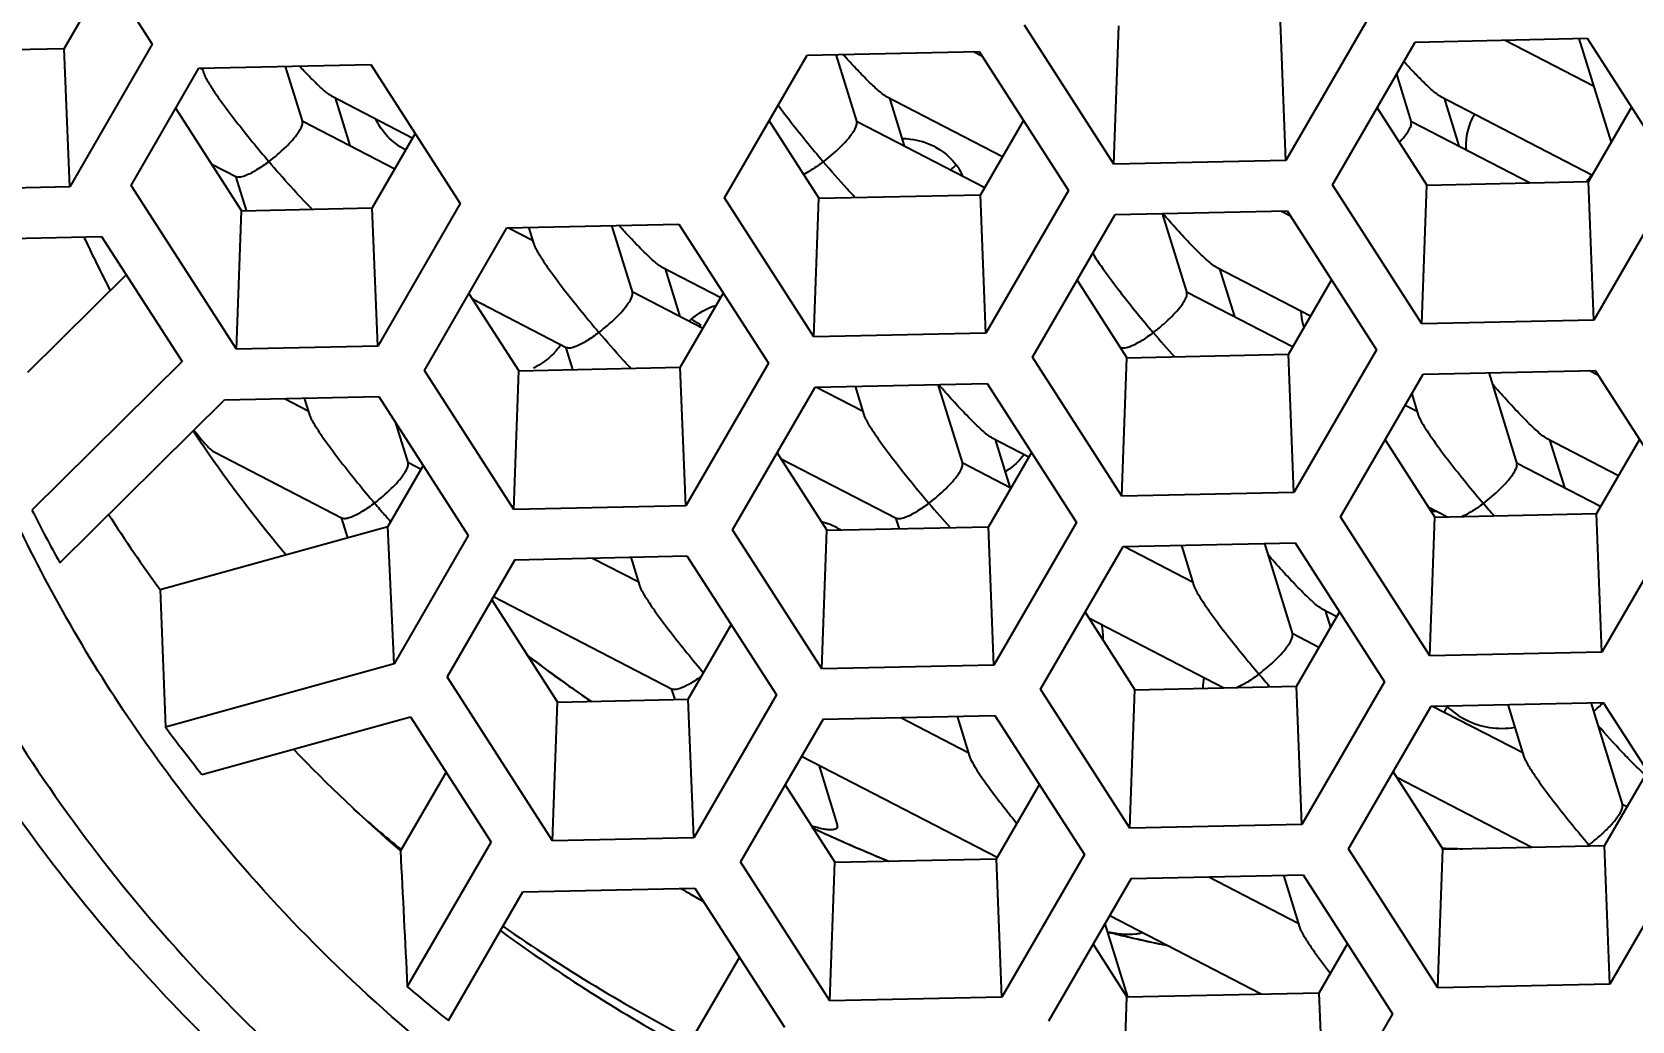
# Model space of a CAD drawing. Header units: millimetres. Extents: x 15137 to 17513, y -10160 to -6800.
# Drawn here: x 16527.7 to 16533.72, y -8267.63 to -8263.91 of the extents above; entities that cross this region are included whole.
import ezdxf

# ---------------------------------------------------------------- set-up
doc = ezdxf.new("R2010")
doc.units = ezdxf.units.MM
doc.styles.add('ARIAL', font='arial.ttf')
doc.dimstyles.get("Standard").update_dxf_attribs({"dimtxt": 15, "dimasz": 15, "dimexe": 0.18, "dimexo": 0.0625, "dimgap": 4, "dimtad": 0, "dimdec": 1, "dimdsep": 46, "dimtxsty": 'ARIAL', "dimcen": 0, "dimclrd": 5, "dimclre": 5, "dimclrt": 5, "dimadec": 0, "dimazin": 0, "dimtfac": 1, "dimtdec": 1, "dimtofl": 0, "dimtmove": 0, "dimatfit": 3, "dimfxl": 1, "dimtolj": 1, "dimtzin": 0, "dimarcsym": 0})

# ---------------------------------------------------------------- blocks, each defined once
blk = doc.blocks.new('*D72')
at = {"color": 5, "lineweight": -2, "transparency": 16777216}
for p, q in [((16473.2387, -8277.1196), (16473.2387, -8173.1643)), ((16593.1752, -8277.6123), (16593.1752, -8173.1643)), ((16488.2387, -8173.3443), (16504.502, -8173.3443)), ((16578.1752, -8173.3443), (16561.9119, -8173.3443))]:
    blk.add_line(p, q, dxfattribs=at)
at = {"color": 5, "transparency": 16777216}
for points in [[(16488.2387, -8170.8443), (16488.2387, -8175.8443), (16473.2387, -8173.3443)], [(16578.1752, -8170.8443), (16578.1752, -8175.8443), (16593.1752, -8173.3443)]]:
    blk.add_solid(points, dxfattribs=at)
at = {"layer": 'Defpoints', "color": 0, "transparency": 16777216}
for p in [(16593.1752, -8173.3443), (16473.2387, -8277.1821), (16593.1752, -8277.6748)]:
    blk.add_point(p, dxfattribs=at)
at = {"color": 5, "transparency": 16777216, "insert": (16533.207, -8173.3443), "char_height": 15, "attachment_point": 5, "style": 'ARIAL'}
blk.add_mtext('\\A1;%%C120', dxfattribs=at)

msp = doc.modelspace()

# ---------------------------------------------------------------- linework, layer by layer
at = {"linetype": 'Continuous'}
for p, q in [((16527.818, -8263.4318), (16528.154, -8263.9542)), ((16527.9847, -8263.6911), (16527.8231, -8263.9704)), ((16531.7685, -8264.4059), (16531.4325, -8263.8835)), ((16531.7685, -8264.4059), (16531.7873, -8263.8849)), ((16532.4149, -8264.392), (16532.3945, -8263.8719)), ((16532.7254, -8263.8556), (16532.4149, -8264.392)), ((16532.5904, -8264.4828), (16532.9008, -8263.9464)), ((16532.9008, -8263.9464), (16533.5473, -8263.9325)), ((16533.2399, -8263.9391), (16533.5718, -8264.1109)), ((16533.5168, -8263.9332), (16533.6377, -8264.3238)), ((16533.5473, -8263.9325), (16533.8833, -8264.4549)), ((16527.2517, -8263.9827), (16527.8231, -8263.9704)), ((16527.8435, -8264.4905), (16527.8231, -8263.9704)), ((16528.154, -8263.9542), (16527.8435, -8264.4905)), ((16530.3046, -8264.532), (16530.6151, -8263.9957)), ((16530.6151, -8263.9957), (16531.2616, -8263.9818)), ((16530.7237, -8263.9934), (16530.8022, -8264.247)), ((16531.2404, -8263.9822), (16531.2726, -8263.9988)), ((16531.2616, -8263.9818), (16531.5976, -8264.5041)), ((16528.0744, -8264.4855), (16528.3294, -8264.0449)), ((16528.3294, -8264.0449), (16528.9759, -8264.031)), ((16528.3351, -8264.0448), (16528.3431, -8264.049)), ((16528.3418, -8264.0447), (16528.3478, -8264.0641)), ((16528.6537, -8264.038), (16528.7182, -8264.2464)), ((16528.9759, -8264.031), (16529.3119, -8264.5534)), ((16532.8306, -8264.0678), (16532.8862, -8264.2477)), ((16528.8274, -8264.1491), (16529.1329, -8264.3072)), ((16528.8414, -8264.1563), (16528.8969, -8264.3356)), ((16530.9114, -8264.1497), (16531.3499, -8264.3766)), ((16530.9255, -8264.157), (16530.9809, -8264.3363)), ((16532.9955, -8264.1504), (16533.5656, -8264.4455)), ((16533.0095, -8264.1577), (16533.0649, -8264.3369)), ((16528.242, -8264.1959), (16528.4892, -8264.5802)), ((16528.7188, -8264.2506), (16528.7182, -8264.2464)), ((16528.7195, -8264.2438), (16529.0658, -8264.423)), ((16530.4723, -8264.2424), (16530.6595, -8264.5334)), ((16530.8028, -8264.2513), (16530.8022, -8264.247)), ((16530.8036, -8264.2445), (16531.2815, -8264.4918)), ((16531.4284, -8264.2411), (16531.2667, -8264.5204)), ((16532.758, -8264.1931), (16532.9452, -8264.4842)), ((16532.8868, -8264.252), (16532.8863, -8264.2477)), ((16532.8876, -8264.2451), (16533.3333, -8264.4758)), ((16533.7141, -8264.1918), (16533.5524, -8264.4711)), ((16529.1426, -8264.2903), (16528.981, -8264.5696)), ((16528.3756, -8264.4036), (16528.4712, -8264.453)), ((16532.4149, -8264.392), (16531.7685, -8264.4059)), ((16528.4704, -8265.1012), (16528.0744, -8264.4855)), ((16528.4684, -8264.4539), (16528.5073, -8264.5798)), ((16532.9263, -8265.0051), (16532.5904, -8264.4828)), ((16532.9263, -8265.0051), (16532.9452, -8264.4842)), ((16532.9452, -8264.4842), (16533.5524, -8264.4711)), ((16533.5728, -8264.9912), (16533.5524, -8264.4711)), ((16533.8833, -8264.4549), (16533.5728, -8264.9912)), ((16527.8435, -8264.4905), (16527.2593, -8264.5031)), ((16530.6406, -8265.0544), (16530.3046, -8264.532)), ((16530.6406, -8265.0544), (16530.6595, -8264.5334)), ((16530.6595, -8264.5334), (16531.2667, -8264.5204)), ((16531.2871, -8265.0405), (16531.2667, -8264.5204)), ((16531.5976, -8264.5041), (16531.2871, -8265.0405)), ((16528.4704, -8265.1012), (16528.4892, -8264.5802)), ((16528.4892, -8264.5802), (16528.981, -8264.5696)), ((16529.0014, -8265.0897), (16528.981, -8264.5696)), ((16529.3119, -8264.5534), (16529.0014, -8265.0897)), ((16531.4625, -8265.1313), (16531.773, -8264.5949)), ((16531.773, -8264.5949), (16532.4195, -8264.581)), ((16531.9506, -8264.5911), (16532.0428, -8264.8891)), ((16532.3983, -8264.5815), (16532.4305, -8264.5981)), ((16532.4195, -8264.581), (16532.7555, -8265.1034)), ((16529.1768, -8265.1805), (16529.4873, -8264.6442)), ((16529.4873, -8264.6442), (16530.1338, -8264.6303)), ((16529.493, -8264.6441), (16529.5836, -8264.691)), ((16529.5686, -8264.6424), (16529.5883, -8264.7061)), ((16529.8806, -8264.6357), (16529.9587, -8264.8884)), ((16530.1338, -8264.6303), (16530.4697, -8265.1527)), ((16527.3082, -8264.6912), (16527.9635, -8264.677)), ((16527.9635, -8264.677), (16528.2661, -8265.1476)), ((16527.6863, -8265.1865), (16528.0559, -8264.8207)), ((16530.068, -8264.7911), (16530.2908, -8264.9064)), ((16530.082, -8264.7984), (16530.1374, -8264.9776)), ((16531.6302, -8264.8416), (16531.8174, -8265.1327)), ((16532.152, -8264.7918), (16532.5078, -8264.9759)), ((16532.166, -8264.799), (16532.2215, -8264.9783)), ((16532.5863, -8264.8403), (16532.4246, -8265.1196)), ((16529.3445, -8264.8909), (16529.5317, -8265.182)), ((16529.9593, -8264.8927), (16529.9587, -8264.8884)), ((16529.9601, -8264.8858), (16530.2237, -8265.0223)), ((16530.3005, -8264.8896), (16530.1389, -8265.1689)), ((16532.0434, -8264.8933), (16532.0428, -8264.8891)), ((16532.0441, -8264.8865), (16532.4394, -8265.091)), ((16529.3581, -8264.9121), (16529.7117, -8265.0951)), ((16533.5728, -8264.9912), (16532.9263, -8265.0051)), ((16529.0014, -8265.0897), (16528.4704, -8265.1012)), ((16531.2871, -8265.0405), (16530.6406, -8265.0544)), ((16528.2661, -8265.1476), (16527.7019, -8265.706)), ((16529.7089, -8265.0959), (16529.7342, -8265.1776)), ((16531.7985, -8265.6537), (16531.4625, -8265.1313)), ((16531.7926, -8265.0941), (16531.7957, -8265.0957)), ((16531.7985, -8265.6537), (16531.8174, -8265.1327)), ((16531.8174, -8265.1327), (16532.4246, -8265.1196)), ((16532.445, -8265.6397), (16532.4246, -8265.1196)), ((16532.7555, -8265.1034), (16532.445, -8265.6397)), ((16529.5128, -8265.7029), (16529.1768, -8265.1805)), ((16529.5128, -8265.7029), (16529.5317, -8265.182)), ((16529.5317, -8265.182), (16530.1389, -8265.1689)), ((16530.1593, -8265.689), (16530.1389, -8265.1689)), ((16530.4697, -8265.1527), (16530.1593, -8265.689)), ((16532.6204, -8265.7305), (16532.9309, -8265.1942)), ((16532.9309, -8265.1942), (16533.5774, -8265.1803)), ((16533.1774, -8265.1889), (16533.2833, -8265.5311)), ((16533.5562, -8265.1807), (16533.5883, -8265.1973)), ((16533.5774, -8265.1803), (16533.9134, -8265.7027)), ((16530.3347, -8265.7798), (16530.6452, -8265.2435)), ((16530.6452, -8265.2435), (16531.2917, -8265.2295)), ((16530.6509, -8265.2433), (16530.8242, -8265.333)), ((16530.7955, -8265.2402), (16530.8288, -8265.3481)), ((16531.1074, -8265.2335), (16531.1993, -8265.5304)), ((16531.2917, -8265.2295), (16531.6276, -8265.7519)), ((16532.888, -8265.2683), (16532.9129, -8265.3488)), ((16527.8066, -8265.9035), (16528.4252, -8265.2913)), ((16528.4252, -8265.2913), (16529.0059, -8265.2788)), ((16528.6514, -8265.2864), (16528.7402, -8265.3324)), ((16528.7255, -8265.2848), (16528.7448, -8265.3474)), ((16529.0059, -8265.2788), (16529.3419, -8265.8012)), ((16532.8635, -8265.3106), (16532.9082, -8265.3337)), ((16529.067, -8265.3737), (16529.1153, -8265.5298)), ((16531.3085, -8265.4331), (16531.4487, -8265.5057)), ((16531.3225, -8265.4404), (16531.378, -8265.6196)), ((16532.7881, -8265.4409), (16532.9753, -8265.732)), ((16533.3925, -8265.4338), (16533.6657, -8265.5751)), ((16533.4065, -8265.441), (16533.462, -8265.6203)), ((16533.7441, -8265.4396), (16533.5825, -8265.7189)), ((16528.3861, -8265.4869), (16528.8682, -8265.7364)), ((16530.5024, -8265.4902), (16530.6896, -8265.7812)), ((16531.4584, -8265.4888), (16531.2967, -8265.7681)), ((16529.1727, -8265.5381), (16529.0399, -8265.7675)), ((16529.1158, -8265.534), (16529.1153, -8265.5298)), ((16529.1166, -8265.5272), (16529.1646, -8265.552)), ((16530.516, -8265.5113), (16530.9522, -8265.7371)), ((16531.1999, -8265.5347), (16531.1993, -8265.5304)), ((16531.2006, -8265.5278), (16531.3816, -8265.6215)), ((16533.2839, -8265.5353), (16533.2833, -8265.5311)), ((16533.2846, -8265.5285), (16533.5972, -8265.6903)), ((16530.1593, -8265.689), (16529.5128, -8265.7029)), ((16532.445, -8265.6397), (16531.7985, -8265.6537)), ((16528.8654, -8265.7373), (16528.8878, -8265.8095)), ((16530.9495, -8265.738), (16530.961, -8265.7754)), ((16532.9564, -8266.2529), (16532.6204, -8265.7305)), ((16532.9505, -8265.6934), (16533.023, -8265.7309)), ((16532.9564, -8266.2529), (16532.9753, -8265.732)), ((16532.9753, -8265.732), (16533.5825, -8265.7189)), ((16533.6029, -8266.239), (16533.5825, -8265.7189)), ((16533.9134, -8265.7027), (16533.6029, -8266.239)), ((16528.1831, -8266.0044), (16529.0399, -8265.7675)), ((16529.063, -8266.283), (16529.0399, -8265.7675)), ((16529.3419, -8265.8012), (16529.063, -8266.283)), ((16530.6707, -8266.3022), (16530.3347, -8265.7798)), ((16530.6707, -8266.3022), (16530.6896, -8265.7812)), ((16530.6896, -8265.7812), (16531.2967, -8265.7681)), ((16531.3172, -8266.2882), (16531.2967, -8265.7681)), ((16531.6276, -8265.7519), (16531.3172, -8266.2882)), ((16531.4926, -8266.379), (16531.8031, -8265.8427)), ((16531.8031, -8265.8427), (16532.4495, -8265.8288)), ((16531.8088, -8265.8426), (16532.0647, -8265.9751)), ((16532.0223, -8265.838), (16532.0694, -8265.9901)), ((16532.3343, -8265.8313), (16532.4398, -8266.1724)), ((16532.4495, -8265.8288), (16532.7855, -8266.3512)), ((16529.5174, -8265.892), (16529.2623, -8266.3325)), ((16529.5174, -8265.892), (16530.1638, -8265.878)), ((16529.8093, -8265.8857), (16529.9807, -8265.9744)), ((16529.9523, -8265.8826), (16529.9854, -8265.9895)), ((16530.1638, -8265.878), (16530.4998, -8266.4004)), ((16529.43, -8266.0429), (16529.6772, -8266.4272)), ((16529.437, -8266.0308), (16530.1087, -8266.3785)), ((16531.6603, -8266.0894), (16531.8475, -8266.3805)), ((16531.6739, -8266.1106), (16532.1815, -8266.3733)), ((16532.6163, -8266.0881), (16532.4546, -8266.3674)), ((16532.549, -8266.0751), (16532.6066, -8266.1049)), ((16532.563, -8266.0824), (16532.5828, -8266.1461)), ((16530.1689, -8266.4166), (16530.3306, -8266.1373)), ((16532.4404, -8266.1767), (16532.4398, -8266.1725)), ((16532.4412, -8266.1699), (16532.5395, -8266.2208)), ((16529.063, -8266.283), (16528.2036, -8266.5207)), ((16531.3172, -8266.2882), (16530.6707, -8266.3022)), ((16533.6029, -8266.239), (16532.9564, -8266.2529)), ((16529.6583, -8266.9482), (16529.2623, -8266.3325)), ((16532.7855, -8266.3512), (16532.4751, -8266.8875)), ((16530.106, -8266.3793), (16530.1179, -8266.4177)), ((16530.4998, -8266.4004), (16530.1894, -8266.9367)), ((16531.8286, -8266.9014), (16531.4926, -8266.379)), ((16531.8286, -8266.9014), (16531.8475, -8266.3805)), ((16531.8475, -8266.3805), (16532.4546, -8266.3674)), ((16532.4751, -8266.8875), (16532.4546, -8266.3674)), ((16529.6583, -8266.9482), (16529.6772, -8266.4272)), ((16529.6772, -8266.4272), (16530.1689, -8266.4166)), ((16530.1894, -8266.9367), (16530.1689, -8266.4166)), ((16532.6505, -8266.9783), (16532.961, -8266.442)), ((16532.961, -8266.442), (16533.6074, -8266.428)), ((16532.9667, -8266.4418), (16533.3053, -8266.6171)), ((16533.2492, -8266.4357), (16533.3099, -8266.6322)), ((16533.5611, -8266.429), (16533.6804, -8266.8145)), ((16533.6074, -8266.428), (16533.9434, -8266.9504)), ((16528.3409, -8266.6994), (16529.1248, -8266.4826)), ((16529.1248, -8266.4826), (16529.4274, -8266.9532)), ((16530.6753, -8266.4912), (16530.3648, -8267.0275)), ((16530.6753, -8266.4912), (16531.3217, -8266.4773)), ((16530.9672, -8266.4849), (16531.2212, -8266.6164)), ((16531.1791, -8266.4804), (16531.2259, -8266.6315)), ((16531.3217, -8266.4773), (16531.6577, -8266.9997)), ((16530.5949, -8266.63), (16531.3297, -8267.0103)), ((16529.2582, -8266.6901), (16529.0868, -8266.9861)), ((16530.6589, -8266.6632), (16530.7287, -8266.8886)), ((16532.8182, -8266.6887), (16533.0054, -8266.9797)), ((16532.8318, -8266.7098), (16533.3394, -8266.9725)), ((16533.7742, -8266.6873), (16533.6125, -8266.9666)), ((16530.5325, -8266.7379), (16530.7197, -8267.029)), ((16531.3268, -8267.0159), (16531.4885, -8266.7366)), ((16533.6809, -8266.8187), (16533.6804, -8266.8145)), ((16533.6817, -8266.8119), (16533.6974, -8266.82)), ((16532.4751, -8266.8875), (16531.8286, -8266.9014)), ((16529.1127, -8267.4968), (16529.4274, -8266.9532)), ((16530.1894, -8266.9367), (16529.6583, -8266.9482)), ((16533.9434, -8266.9504), (16533.633, -8267.4867)), ((16531.6577, -8266.9997), (16531.3472, -8267.536)), ((16532.9865, -8267.5007), (16532.6505, -8266.9783)), ((16532.9865, -8267.5007), (16533.0054, -8266.9797)), ((16533.0023, -8266.975), (16533.0056, -8266.9752)), ((16533.0023, -8266.9762), (16533.0055, -8266.9763)), ((16533.0054, -8266.9797), (16533.6125, -8266.9666)), ((16533.5579, -8266.9678), (16533.5544, -8266.9638)), ((16533.633, -8267.4867), (16533.6125, -8266.9666)), ((16530.7008, -8267.5499), (16530.3648, -8267.0275)), ((16530.7008, -8267.5499), (16530.7197, -8267.029)), ((16530.7197, -8267.029), (16531.3268, -8267.0159)), ((16531.3472, -8267.536), (16531.3268, -8267.0159)), ((16529.5474, -8267.1397), (16530.1939, -8267.1258)), ((16530.1939, -8267.1258), (16530.5299, -8267.6482)), ((16531.8332, -8267.0905), (16531.5227, -8267.6268)), ((16531.8332, -8267.0905), (16532.4796, -8267.0765)), ((16532.1251, -8267.0842), (16532.4618, -8267.2584)), ((16532.406, -8267.0781), (16532.4664, -8267.2735)), ((16532.4796, -8267.0765), (16532.8156, -8267.5989)), ((16529.2669, -8267.6243), (16529.5474, -8267.1397)), ((16531.7528, -8267.2293), (16532.3223, -8267.5241)), ((16531.7346, -8267.2607), (16531.8193, -8267.5344)), ((16531.6903, -8267.3372), (16531.8176, -8267.5349)), ((16532.5402, -8267.5194), (16532.6464, -8267.3358)), ((16530.3607, -8267.3851), (16530.161, -8267.73)), ((16533.633, -8267.4867), (16532.9865, -8267.5007)), ((16531.3472, -8267.536), (16530.7008, -8267.5499)), ((16531.7987, -8268.0559), (16531.8176, -8267.5349)), ((16531.8176, -8267.5349), (16532.5402, -8267.5194)), ((16532.5606, -8268.0395), (16532.5402, -8267.5194)), ((16532.8156, -8267.5989), (16532.5606, -8268.0395))]:
    msp.add_line(p, q, dxfattribs=at)
for centre, radius, start, end in [((16528.5063, -8264.0012), 0.1708, 205.45825, 207.46937), ((16528.5789, -8263.9635), 0.2527, 207.45205, 209.03763), ((16529.2195, -8264.1261), 0.2521, 242.63725, 243.5229), ((16530.9813, -8264.2066), 0.2804, 308.33556, 313.95849), ((16530.9894, -8264.5491), 0.2338, 25.02611, 37.07699), ((16533.3588, -8264.3288), 0.2352, 322.69227, 330.54414), ((16532.7359, -8262.4295), 5.3361, 204.92699, 205.22528), ((16532.7479, -8262.4238), 5.3495, 205.22614, 207.33309), ((16532.6958, -8264.9484), 0.2244, 182.2532, 186.1372), ((16533.1199, -8260.271), 5.5579, 238.07724, 238.51366), ((16532.6968, -8264.9481), 0.2255, 186.16656, 198.31745), ((16529.4898, -8264.9532), 0.2381, 316.325, 326.85619), ((16534.9937, -8262.4259), 4.0363, 220.33329, 222.0406), ((16532.8458, -8262.366), 5.4633, 213.83071, 214.98381), ((16532.8846, -8262.338), 5.5111, 214.99077, 219.90585), ((16532.3238, -8262.8436), 4.3771, 220.37663, 221.15721), ((16534.1437, -8263.073), 4.0277, 220.33172, 222.0619), ((16536.4866, -8262.8494), 4.3702, 220.3762, 221.1863), ((16532.7453, -8263.1593), 5.6499, 206.79137, 209.05848), ((16532.8251, -8262.6226), 5.7432, 212.6607, 216.07496), ((16532.113, -8263.0274), 4.0973, 221.16131, 221.41817), ((16531.9742, -8263.1499), 3.9122, 221.41846, 221.6402), ((16530.6038, -8266.0027), 0.2615, 68.04939, 75.47252), ((16532.974, -8265.4075), 0.3015, 267.35822, 271.12495), ((16530.606, -8265.9973), 0.2557, 62.65198, 68.05097), ((16530.6076, -8265.9941), 0.2522, 58.14504, 62.6343), ((16531.503, -8266.1791), 0.2249, 356.28269, 10.9861), ((16533.0711, -8261.6551), 5.7815, 232.617, 235.5989), ((16533.0631, -8261.6662), 5.7678, 232.63544, 234.58161), ((16532.3265, -8266.3805), 0.2242, 168.23951, 178.57658), ((16535.6397, -8263.4936), 4.3657, 220.3759, 221.2044), ((16533.0774, -8261.6462), 5.7924, 234.58116, 235.58576), ((16533.2103, -8266.5859), 0.2345, 147.36901, 148.73656), ((16533.2112, -8266.5865), 0.2356, 142.99976, 147.36656), ((16533.2117, -8266.5868), 0.2361, 141.71648, 143.0008), ((16533.1493, -8265.942), 0.6698, 309.06307, 313.28109), ((16532.8648, -8263.082), 5.7924, 216.41721, 218.64698), ((16532.9711, -8262.4989), 5.9349, 223.76785, 229.11985), ((16533.0048, -8262.1847), 6.1914, 228.58757, 230.78433), ((16533.1545, -8261.513), 5.9465, 244.92896, 245.70691), ((16533.158, -8261.5052), 5.955, 244.9477, 246.28349), ((16533.1619, -8261.4964), 5.9646, 245.70811, 247.97588), ((16533.1515, -8266.434), 0.6656, 307.25529, 308.76008), ((16533.1477, -8266.4286), 0.6722, 308.7232, 313.14348), ((16533.1625, -8261.4949), 5.9662, 246.28313, 246.50863), ((16533.1661, -8261.4866), 5.9754, 246.50892, 247.94469), ((16533.2066, -8260.8534), 6.1262, 268.11929, 268.80166), ((16533.1703, -8266.4586), 0.6346, 306.6056, 307.24927), ((16533.1183, -8262.0703), 5.8686, 239.51185, 239.95067), ((16533.123, -8262.0623), 5.8779, 239.95069, 240.48002), ((16533.089, -8262.3518), 6.1235, 233.68707, 241.43547), ((16533.0968, -8262.0604), 6.3461, 235.16877, 242.62001), ((16533.2, -8261.3815), 6.0859, 256.15362, 258.30576), ((16533.1964, -8261.3967), 6.0703, 256.15443, 256.3106), ((16533.197, -8261.394), 6.073, 256.31061, 256.53981), ((16533.1982, -8261.389), 6.0782, 256.53985, 257.09556), ((16533.2003, -8261.3801), 6.0873, 257.09571, 258.33947), ((16533.0223, -8262.9294), 6.0121, 229.43708, 231.34405)]:
    msp.add_arc(centre, radius, start, end, dxfattribs=at)
for centre, major_axis, ratio, start_param, end_param in [((16533.2067, -8235.3218), (-1.617, 93.0635), 0.063202, -4.377506, -4.371624), ((16533.2067, -8283.5931), (-5.1852, 90.4245), 0.035533, 1.384055, 1.389797)]:
    msp.add_ellipse(centre, major_axis=major_axis, ratio=ratio, start_param=start_param, end_param=end_param, dxfattribs=at)
for points, knots in [([(16564.3814, -8314.3046), (16567.8381, -8312.3932), (16574.3722, -8307.927), (16582.642, -8299.5154), (16589.0314, -8289.7321), (16593.2848, -8278.9518), (16595.2355, -8267.5884), (16594.8055, -8256.0821), (16592.0117, -8244.8791), (16586.9655, -8234.4121), (16579.8659, -8225.082), (16570.9895, -8217.243), (16560.6783, -8211.19), (16549.3265, -8207.1488), (16537.365, -8205.2693), (16525.2455, -8205.6224), (16513.4306, -8208.1913), (16506.0131, -8211.3379), (16502.5065, -8213.2376)], [0, 0, 0, 0, 0.063059, 0.125441, 0.187164, 0.248341, 0.309174, 0.36992, 0.430848, 0.492201, 0.554154, 0.616784, 0.680067, 0.743881, 0.808029, 0.872266, 0.936332, 1, 1, 1, 1]), ([(16490.1583, -8251.4075), (16489.6498, -8252.9865), (16488.8254, -8256.2062), (16488.1921, -8261.1449), (16488.1715, -8266.1212), (16488.9598, -8272.7133), (16491.4774, -8280.7399), (16496.7587, -8289.4113), (16504.0084, -8296.6849), (16512.8286, -8302.1699), (16522.7345, -8305.5797), (16529.7177, -8306.35), (16533.2067, -8306.35)], [0, 0, 0, 0, 0.061272, 0.122397, 0.183469, 0.244587, 0.367105, 0.490819, 0.6161, 0.742973, 0.87113, 1, 1, 1, 1]), ([(16533.2067, -8306.35), (16536.6958, -8306.35), (16543.679, -8305.5797), (16553.5849, -8302.1699), (16562.4051, -8296.6849), (16569.6548, -8289.4113), (16574.9361, -8280.7399), (16577.4537, -8272.7132), (16578.242, -8266.1211), (16578.2213, -8261.1448), (16577.5881, -8256.2061), (16576.7636, -8252.9864), (16576.2551, -8251.4074)], [0, 0, 0, 0, 0.12887, 0.257027, 0.3839, 0.509181, 0.632895, 0.755413, 0.816531, 0.877603, 0.938728, 1, 1, 1, 1]), ([(16533.2067, -8282.2199), (16534.936, -8282.2199), (16538.3976, -8281.7966), (16543.2449, -8279.9296), (16547.4367, -8276.9497), (16550.689, -8273.0483), (16552.7798, -8268.4808), (16553.5617, -8263.5524), (16552.9807, -8258.6019), (16551.7139, -8255.5183), (16550.8917, -8254.089)], [0, 0, 0, 0, 0.129111, 0.257343, 0.384053, 0.508966, 0.632277, 0.754615, 0.876882, 1, 1, 1, 1]), ([(16515.0755, -8254.9117), (16514.3447, -8256.3437), (16513.2543, -8259.406), (16512.8903, -8264.2553), (16513.8232, -8269.038), (16515.9916, -8273.4408), (16519.2501, -8277.184), (16523.3877, -8280.034), (16528.137, -8281.8162), (16531.5178, -8282.2199), (16533.2067, -8282.2199)], [0, 0, 0, 0, 0.122878, 0.245062, 0.367446, 0.490869, 0.615895, 0.742673, 0.870915, 1, 1, 1, 1]), ([(16531.493, -8320.6003), (16527.3921, -8320.4893), (16521.2393, -8319.7224), (16513.3398, -8317.5285), (16505.7425, -8314.5907), (16496.9096, -8309.5667), (16489.3039, -8302.9012), (16484.1891, -8296.7756), (16479.7886, -8290.2216), (16475.6484, -8281.264), (16473.1084, -8269.7633), (16473.1124, -8261.9168), (16473.535, -8258.0579)], [0, 0, 0, 0, 0.128621, 0.192791, 0.256745, 0.383633, 0.509158, 0.571464, 0.633428, 0.756283, 0.878292, 1, 1, 1, 1]), ([(16530.0828, -8320.1683), (16526.0727, -8319.9694), (16520.0702, -8319.0934), (16512.3823, -8316.8021), (16505.0009, -8313.8005), (16496.4369, -8308.7565), (16489.0774, -8302.1473), (16484.1325, -8296.1056), (16479.879, -8289.6569), (16475.8785, -8280.8684), (16473.419, -8269.6073), (16473.4137, -8261.9282), (16473.8162, -8258.1492)], [0, 0, 0, 0, 0.128635, 0.19279, 0.256725, 0.383569, 0.509059, 0.571354, 0.633313, 0.75619, 0.878242, 1, 1, 1, 1]), ([(16513.2677, -8258.1278), (16512.8652, -8259.5589), (16512.4029, -8262.5296), (16512.801, -8267.0183), (16514.0231, -8270.5856), (16515.4863, -8273.2154), (16517.2666, -8275.6841), (16520.0375, -8278.3801), (16523.3603, -8280.396), (16526.2522, -8281.5525), (16529.2745, -8282.393), (16531.6374, -8282.649), (16533.2067, -8282.649)], [0, 0, 0, 0, 0.122048, 0.243995, 0.366571, 0.428397, 0.490582, 0.615931, 0.742833, 0.806876, 0.871163, 1, 1, 1, 1]), ([(16533.2067, -8282.649), (16534.7761, -8282.649), (16537.1389, -8282.393), (16540.1612, -8281.5525), (16543.0532, -8280.3961), (16546.376, -8278.3802), (16549.1468, -8275.6841), (16550.9271, -8273.2155), (16552.3903, -8270.5857), (16553.6124, -8267.0184), (16554.0106, -8262.5298), (16553.5483, -8259.559), (16553.1459, -8258.1279)], [0, 0, 0, 0, 0.128837, 0.193124, 0.257166, 0.384069, 0.509418, 0.571603, 0.633429, 0.756005, 0.877952, 1, 1, 1, 1]), ([(16474.2274, -8258.1828), (16473.8209, -8261.9551), (16473.8206, -8269.622), (16476.2806, -8280.866), (16481.0924, -8291.4049), (16488.0508, -8300.7959), (16496.8622, -8308.6566), (16507.161, -8314.6687), (16518.5179, -8318.5909), (16526.4899, -8319.7074), (16530.4921, -8319.8809)], [0, 0, 0, 0, 0.121821, 0.243933, 0.366866, 0.491007, 0.616541, 0.743419, 0.871379, 1, 1, 1, 1]), ([(16474.5357, -8258.22), (16474.1243, -8261.9746), (16474.1117, -8269.607), (16476.5451, -8280.8041), (16481.3238, -8291.3018), (16488.244, -8300.6584), (16497.0133, -8308.4917), (16507.2675, -8314.4838), (16518.5781, -8318.3933), (16526.5186, -8319.5061), (16530.5051, -8319.6789)], [0, 0, 0, 0, 0.121789, 0.243869, 0.366776, 0.490906, 0.616444, 0.743343, 0.871338, 1, 1, 1, 1]), ([(16527.505, -8260.433), (16527.302, -8260.7837), (16526.9667, -8261.526), (16526.7031, -8262.7148), (16526.6903, -8263.9302), (16526.929, -8265.1241), (16527.4097, -8266.2504), (16528.1131, -8267.2652), (16528.8606, -8267.9846), (16529.5374, -8268.4688), (16530.2646, -8268.8901), (16531.2493, -8269.2859), (16532.2933, -8269.4919), (16533.1421, -8269.5393), (16533.9917, -8269.5079), (16535.0401, -8269.3214), (16536.228, -8268.8701), (16537.3011, -8268.208), (16538.2175, -8267.3606), (16538.7035, -8266.6888), (16538.9085, -8266.3347)], [0, 0, 0, 0, 0.061281, 0.12216, 0.182889, 0.243742, 0.304971, 0.366769, 0.429238, 0.460764, 0.492448, 0.556152, 0.620237, 0.652384, 0.684535, 0.748646, 0.812398, 0.875598, 0.938135, 1, 1, 1, 1]), ([(16533.2067, -8283.1929), (16531.7609, -8283.1929), (16528.8677, -8282.9144), (16524.7083, -8281.6766), (16520.8949, -8279.6692), (16517.5869, -8276.9723), (16514.9213, -8273.6958), (16513.0106, -8269.973), (16511.9363, -8265.9605), (16511.8088, -8263.1977), (16511.8929, -8261.8323)], [0, 0, 0, 0, 0.12854, 0.256521, 0.383499, 0.509156, 0.633398, 0.756358, 0.878388, 1, 1, 1, 1]), ([(16554.5206, -8261.8323), (16554.6047, -8263.1977), (16554.4772, -8265.9605), (16553.4029, -8269.973), (16551.4922, -8273.6958), (16548.8266, -8276.9723), (16545.5186, -8279.6692), (16541.7052, -8281.6766), (16537.5458, -8282.9144), (16534.6526, -8283.1929), (16533.2067, -8283.1929)], [0, 0, 0, 0, 0.121612, 0.243642, 0.366602, 0.490844, 0.616501, 0.743479, 0.87146, 1, 1, 1, 1]), ([(16533.2067, -8284.8067), (16531.667, -8284.8067), (16528.5859, -8284.5119), (16524.1541, -8283.2011), (16520.0868, -8281.0746), (16516.5519, -8278.2165), (16513.6941, -8274.7417), (16511.6326, -8270.7901), (16510.4541, -8266.5258), (16510.2909, -8263.585), (16510.3661, -8262.13)], [0, 0, 0, 0, 0.128519, 0.256488, 0.383463, 0.509128, 0.633388, 0.756365, 0.878402, 1, 1, 1, 1]), ([(16556.0474, -8262.1309), (16556.1226, -8263.5857), (16555.9592, -8266.5266), (16554.7807, -8270.7906), (16552.7192, -8274.7421), (16549.8614, -8278.2167), (16546.3265, -8281.0747), (16542.2593, -8283.2011), (16537.8276, -8284.5119), (16534.7465, -8284.8067), (16533.2067, -8284.8067)], [0, 0, 0, 0, 0.121599, 0.243635, 0.366611, 0.490869, 0.616534, 0.743508, 0.871478, 1, 1, 1, 1]), ([(16544.9197, -8263.1847), (16544.9197, -8263.9087), (16544.7679, -8265.3646), (16544.0945, -8267.4583), (16543.0018, -8269.3867), (16541.5336, -8271.0747), (16539.746, -8272.4584), (16537.0312, -8273.8287), (16533.2068, -8274.547), (16529.3824, -8273.8288), (16526.6676, -8272.4584), (16524.88, -8271.0748), (16523.4118, -8269.3868), (16522.319, -8267.4583), (16521.6456, -8265.3646), (16521.4937, -8263.9087), (16521.4937, -8263.1847)], [0, 0, 0, 0, 0.060838, 0.121951, 0.183551, 0.24579, 0.308712, 0.37226, 0.499999, 0.627738, 0.691284, 0.754206, 0.816446, 0.878047, 0.939161, 1, 1, 1, 1]), ([(16528.3158, -8266.8306), (16528.1256, -8266.5893), (16527.7841, -8266.0772), (16527.4045, -8265.2396), (16527.1683, -8264.3558), (16527.1106, -8263.7494), (16527.1071, -8263.447)], [0, 0, 0, 0, 0.252294, 0.502705, 0.751734, 1, 1, 1, 1]), ([(16526.5266, -8263.8066), (16526.5542, -8264.1439), (16526.6671, -8264.8168), (16527.0041, -8265.785), (16527.5002, -8266.6898), (16528.1424, -8267.5077), (16528.914, -8268.218), (16529.7952, -8268.8025), (16530.7633, -8269.2465), (16531.7937, -8269.5389), (16532.8599, -8269.6724), (16533.935, -8269.6435), (16534.9916, -8269.4529), (16536.0028, -8269.1055), (16536.9427, -8268.6101), (16537.7874, -8267.979), (16538.5151, -8267.2284), (16538.9116, -8266.6581), (16539.0839, -8266.3604)], [0, 0, 0, 0, 0.060494, 0.121249, 0.182407, 0.244071, 0.306286, 0.369045, 0.432282, 0.495888, 0.559717, 0.623601, 0.687369, 0.75086, 0.813937, 0.876507, 0.938523, 1, 1, 1, 1]), ([(16530.9114, -8264.1497), (16530.9057, -8264.1468), (16530.894, -8264.138), (16530.8761, -8264.1228), (16530.8565, -8264.1044), (16530.8286, -8264.0769), (16530.793, -8264.0397), (16530.7647, -8264.0087), (16530.7503, -8263.9928)], [0, 0, 0, 0, 0.085303, 0.1932, 0.313744, 0.442293, 0.714586, 1, 1, 1, 1]), ([(16528.3478, -8264.0641), (16528.348, -8264.0649), (16528.3493, -8264.0685), (16528.3508, -8264.0719), (16528.352, -8264.0746)], [0, 0, 0, 0, 0.220552, 1, 1, 1, 1]), ([(16528.8274, -8264.1491), (16528.8232, -8264.1469), (16528.8145, -8264.1408), (16528.7958, -8264.1256), (16528.7706, -8264.1021), (16528.7393, -8264.0707), (16528.718, -8264.0484), (16528.7072, -8264.0368)], [0, 0, 0, 0, 0.085699, 0.192125, 0.439264, 0.712118, 1, 1, 1, 1]), ([(16532.9955, -8264.1504), (16532.9907, -8264.1479), (16532.9807, -8264.1408), (16532.9593, -8264.123), (16532.9305, -8264.0955), (16532.8948, -8264.0591), (16532.8706, -8264.0332), (16532.8583, -8264.0198)], [0, 0, 0, 0, 0.085436, 0.192471, 0.440499, 0.713182, 1, 1, 1, 1]), ([(16528.358, -8264.0861), (16528.3653, -8264.0992), (16528.3821, -8264.1256), (16528.4188, -8264.1783), (16528.4682, -8264.2439), (16528.5295, -8264.3208), (16528.5713, -8264.371), (16528.5923, -8264.3957)], [0, 0, 0, 0, 0.115795, 0.240678, 0.495821, 0.749972, 1, 1, 1, 1]), ([(16530.5065, -8264.1832), (16530.5201, -8264.2017), (16530.5748, -8264.2742), (16530.6323, -8264.3446), (16530.6763, -8264.3963)], [0, 0, 0, 0, 0.252423, 1, 1, 1, 1]), ([(16529.1036, -8264.3499), (16529.0795, -8264.3375), (16529.0354, -8264.3049), (16529.0046, -8264.2594), (16528.9936, -8264.2351)], [0, 0, 0, 0, 0.50465, 1, 1, 1, 1]), ([(16533.0939, -8264.352), (16533.0919, -8264.3288), (16533.0953, -8264.2815), (16533.1131, -8264.2376), (16533.1251, -8264.2175)], [0, 0, 0, 0, 0.498203, 1, 1, 1, 1]), ([(16528.5923, -8264.3957), (16528.6144, -8264.3788), (16528.6538, -8264.3448), (16528.6893, -8264.3063), (16528.7029, -8264.2864)], [0, 0, 0, 0, 0.536104, 1, 1, 1, 1]), ([(16528.7029, -8264.2864), (16528.7073, -8264.2799), (16528.7142, -8264.2688), (16528.7188, -8264.2559), (16528.7188, -8264.2506)], [0, 0, 0, 0, 0.596628, 1, 1, 1, 1]), ([(16530.6763, -8264.3963), (16530.6985, -8264.3795), (16530.7378, -8264.3455), (16530.7733, -8264.3069), (16530.7869, -8264.2871)], [0, 0, 0, 0, 0.536104, 1, 1, 1, 1]), ([(16530.7869, -8264.2871), (16530.7914, -8264.2806), (16530.7982, -8264.2694), (16530.8028, -8264.2566), (16530.8028, -8264.2513)], [0, 0, 0, 0, 0.596628, 1, 1, 1, 1]), ([(16532.8419, -8264.3234), (16532.8448, -8264.3204), (16532.855, -8264.3089), (16532.8646, -8264.2969), (16532.8709, -8264.2877)], [0, 0, 0, 0, 0.271828, 1, 1, 1, 1]), ([(16532.8709, -8264.2877), (16532.8754, -8264.2813), (16532.8822, -8264.2701), (16532.8868, -8264.2573), (16532.8868, -8264.252)], [0, 0, 0, 0, 0.596628, 1, 1, 1, 1]), ([(16530.9726, -8264.3091), (16530.983, -8264.3091), (16531.0243, -8264.3116), (16531.0651, -8264.3239), (16531.0925, -8264.3382)], [0, 0, 0, 0, 0.251851, 1, 1, 1, 1]), ([(16531.0925, -8264.3382), (16531.1007, -8264.3424), (16531.1322, -8264.3609), (16531.1595, -8264.3864), (16531.176, -8264.4081)], [0, 0, 0, 0, 0.252665, 1, 1, 1, 1]), ([(16528.5923, -8264.3957), (16528.5775, -8264.4069), (16528.5498, -8264.4262), (16528.5201, -8264.4425), (16528.506, -8264.4481)], [0, 0, 0, 0, 0.551262, 1, 1, 1, 1]), ([(16528.7548, -8264.5745), (16528.7272, -8264.5469), (16528.6722, -8264.488), (16528.6192, -8264.4273), (16528.5923, -8264.3957)], [0, 0, 0, 0, 0.483897, 1, 1, 1, 1]), ([(16530.6763, -8264.3963), (16530.6698, -8264.4012), (16530.646, -8264.4186), (16530.6209, -8264.4345), (16530.6017, -8264.4437)], [0, 0, 0, 0, 0.275464, 1, 1, 1, 1]), ([(16530.7957, -8264.5305), (16530.7857, -8264.5199), (16530.7451, -8264.4759), (16530.7057, -8264.4309), (16530.6763, -8264.3963)], [0, 0, 0, 0, 0.242469, 1, 1, 1, 1]), ([(16528.506, -8264.4481), (16528.4993, -8264.4508), (16528.4882, -8264.4547), (16528.4753, -8264.4552), (16528.4712, -8264.453)], [0, 0, 0, 0, 0.610516, 1, 1, 1, 1]), ([(16539.2031, -8264.4423), (16539.1591, -8264.6654), (16539.0428, -8265.1075), (16538.7877, -8265.7451), (16538.4548, -8266.3499), (16537.9129, -8267.1027), (16537.0639, -8267.9213), (16535.8377, -8268.6467), (16534.4677, -8269.0817), (16533.2673, -8269.1824), (16532.3119, -8269.1026), (16531.3748, -8268.9178), (16530.6997, -8268.6615), (16530.2779, -8268.4432)], [0, 0, 0, 0, 0.060469, 0.121176, 0.182193, 0.243574, 0.367325, 0.492649, 0.619206, 0.746398, 0.810106, 0.873696, 1, 1, 1, 1]), ([(16532.152, -8264.7918), (16532.1448, -8264.788), (16532.1302, -8264.7766), (16532.1078, -8264.7568), (16532.0834, -8264.7331), (16532.0488, -8264.6979), (16532.0047, -8264.6505), (16531.9698, -8264.6113), (16531.9522, -8264.5911)], [0, 0, 0, 0, 0.085445, 0.194665, 0.316117, 0.444996, 0.71657, 1, 1, 1, 1]), ([(16530.068, -8264.7911), (16530.0623, -8264.7882), (16530.0506, -8264.7795), (16530.0328, -8264.7643), (16530.0134, -8264.7461), (16529.9856, -8264.7187), (16529.9502, -8264.6817), (16529.922, -8264.651), (16529.9078, -8264.6351)], [0, 0, 0, 0, 0.085304, 0.193169, 0.313688, 0.442227, 0.714536, 1, 1, 1, 1]), ([(16529.5883, -8264.7061), (16529.5887, -8264.7073), (16529.5906, -8264.7127), (16529.5932, -8264.7179), (16529.5953, -8264.722)], [0, 0, 0, 0, 0.21267, 1, 1, 1, 1]), ([(16529.5953, -8264.722), (16529.6021, -8264.7352), (16529.6188, -8264.7618), (16529.6557, -8264.8154), (16529.7061, -8264.8825), (16529.7687, -8264.9612), (16529.8114, -8265.0125), (16529.8328, -8265.0377)], [0, 0, 0, 0, 0.113063, 0.237729, 0.49371, 0.748944, 1, 1, 1, 1]), ([(16531.689, -8264.7399), (16531.7047, -8264.7662), (16531.7407, -8264.8173), (16531.8161, -8264.9173), (16531.8761, -8264.9905), (16531.9168, -8265.0384)], [0, 0, 0, 0, 0.244369, 0.498494, 1, 1, 1, 1]), ([(16529.9434, -8264.9284), (16529.9479, -8264.922), (16529.9547, -8264.9108), (16529.9593, -8264.898), (16529.9593, -8264.8927)], [0, 0, 0, 0, 0.596628, 1, 1, 1, 1]), ([(16532.0275, -8264.9291), (16532.0319, -8264.9226), (16532.0387, -8264.9115), (16532.0434, -8264.8986), (16532.0434, -8264.8933)], [0, 0, 0, 0, 0.596628, 1, 1, 1, 1]), ([(16529.8328, -8265.0377), (16529.855, -8265.0208), (16529.8943, -8264.9868), (16529.9298, -8264.9483), (16529.9434, -8264.9284)], [0, 0, 0, 0, 0.536104, 1, 1, 1, 1]), ([(16530.1721, -8264.9955), (16530.1791, -8264.9887), (16530.2091, -8264.963), (16530.2451, -8264.9447), (16530.2734, -8264.936)], [0, 0, 0, 0, 0.248592, 1, 1, 1, 1]), ([(16531.9168, -8265.0384), (16531.939, -8265.0215), (16531.9784, -8264.9875), (16532.0138, -8264.949), (16532.0275, -8264.9291)], [0, 0, 0, 0, 0.536104, 1, 1, 1, 1]), ([(16529.7466, -8265.0902), (16529.7398, -8265.0929), (16529.7287, -8265.0967), (16529.7158, -8265.0972), (16529.7117, -8265.0951)], [0, 0, 0, 0, 0.610516, 1, 1, 1, 1]), ([(16529.8328, -8265.0377), (16529.818, -8265.0489), (16529.7903, -8265.0682), (16529.7606, -8265.0845), (16529.7466, -8265.0902)], [0, 0, 0, 0, 0.551262, 1, 1, 1, 1]), ([(16529.9531, -8265.1729), (16529.9431, -8265.1622), (16529.9022, -8265.1179), (16529.8624, -8265.0725), (16529.8328, -8265.0377)], [0, 0, 0, 0, 0.242368, 1, 1, 1, 1]), ([(16531.9168, -8265.0384), (16531.902, -8265.0496), (16531.8743, -8265.0689), (16531.8446, -8265.0852), (16531.8306, -8265.0908)], [0, 0, 0, 0, 0.551262, 1, 1, 1, 1]), ([(16529.662, -8265.1176), (16529.646, -8265.1344), (16529.6211, -8265.1539), (16529.5936, -8265.1682), (16529.5865, -8265.1715)], [0, 0, 0, 0, 0.74761, 1, 1, 1, 1]), ([(16531.8306, -8265.0908), (16531.8238, -8265.0935), (16531.8127, -8265.0974), (16531.7998, -8265.0979), (16531.7957, -8265.0957)], [0, 0, 0, 0, 0.610516, 1, 1, 1, 1]), ([(16531.3085, -8265.4331), (16531.3014, -8265.4294), (16531.2868, -8265.418), (16531.2646, -8265.3983), (16531.2402, -8265.3748), (16531.2058, -8265.3397), (16531.1619, -8265.2926), (16531.1272, -8265.2536), (16531.1096, -8265.2335)], [0, 0, 0, 0, 0.085438, 0.19463, 0.316064, 0.444938, 0.716529, 1, 1, 1, 1]), ([(16533.3925, -8265.4338), (16533.3852, -8265.43), (16533.3704, -8265.4183), (16533.3478, -8265.3983), (16533.323, -8265.3742), (16533.288, -8265.3385), (16533.2434, -8265.2905), (16533.2081, -8265.2507), (16533.1902, -8265.2302)], [0, 0, 0, 0, 0.085465, 0.194767, 0.316269, 0.445164, 0.716689, 1, 1, 1, 1]), ([(16528.7448, -8265.3475), (16528.7452, -8265.3486), (16528.7471, -8265.3541), (16528.7497, -8265.3593), (16528.7518, -8265.3633)], [0, 0, 0, 0, 0.21267, 1, 1, 1, 1]), ([(16528.7518, -8265.3633), (16528.7586, -8265.3766), (16528.7753, -8265.4032), (16528.8122, -8265.4568), (16528.8626, -8265.5238), (16528.9252, -8265.6025), (16528.9679, -8265.6538), (16528.9893, -8265.679)], [0, 0, 0, 0, 0.113063, 0.237729, 0.49371, 0.748944, 1, 1, 1, 1]), ([(16530.8289, -8265.3481), (16530.8292, -8265.3493), (16530.8312, -8265.3548), (16530.8337, -8265.36), (16530.8358, -8265.364)], [0, 0, 0, 0, 0.21267, 1, 1, 1, 1]), ([(16530.8358, -8265.364), (16530.8427, -8265.3772), (16530.8594, -8265.4039), (16530.8963, -8265.4575), (16530.9467, -8265.5245), (16531.0092, -8265.6032), (16531.0519, -8265.6545), (16531.0733, -8265.6797)], [0, 0, 0, 0, 0.113063, 0.237729, 0.49371, 0.748944, 1, 1, 1, 1]), ([(16532.9129, -8265.3488), (16532.9132, -8265.35), (16532.9152, -8265.3554), (16532.9177, -8265.3606), (16532.9198, -8265.3647)], [0, 0, 0, 0, 0.21267, 1, 1, 1, 1]), ([(16532.9198, -8265.3647), (16532.9267, -8265.3779), (16532.9434, -8265.4045), (16532.9803, -8265.4581), (16533.0307, -8265.5252), (16533.0932, -8265.6039), (16533.1359, -8265.6552), (16533.1574, -8265.6804)], [0, 0, 0, 0, 0.113063, 0.237729, 0.49371, 0.748944, 1, 1, 1, 1]), ([(16528.3105, -8265.4049), (16528.3174, -8265.4138), (16528.3308, -8265.4309), (16528.3507, -8265.4545), (16528.3686, -8265.4732), (16528.3803, -8265.4839), (16528.3861, -8265.4869)], [0, 0, 0, 0, 0.30339, 0.582815, 0.824597, 1, 1, 1, 1]), ([(16531.4309, -8265.4965), (16531.4168, -8265.5159), (16531.3936, -8265.5392), (16531.3669, -8265.5571), (16531.36, -8265.5613)], [0, 0, 0, 0, 0.747344, 1, 1, 1, 1]), ([(16528.9893, -8265.679), (16529.0115, -8265.6622), (16529.0508, -8265.6282), (16529.0863, -8265.5897), (16529.1, -8265.5698)], [0, 0, 0, 0, 0.536104, 1, 1, 1, 1]), ([(16529.1, -8265.5698), (16529.1044, -8265.5633), (16529.1112, -8265.5522), (16529.1158, -8265.5393), (16529.1158, -8265.534)], [0, 0, 0, 0, 0.596628, 1, 1, 1, 1]), ([(16531.0733, -8265.6797), (16531.0955, -8265.6629), (16531.1349, -8265.6288), (16531.1703, -8265.5903), (16531.184, -8265.5705)], [0, 0, 0, 0, 0.536104, 1, 1, 1, 1]), ([(16531.184, -8265.5705), (16531.1884, -8265.564), (16531.1953, -8265.5528), (16531.1999, -8265.54), (16531.1999, -8265.5347)], [0, 0, 0, 0, 0.596628, 1, 1, 1, 1]), ([(16533.1574, -8265.6804), (16533.1795, -8265.6635), (16533.2189, -8265.6295), (16533.2543, -8265.591), (16533.268, -8265.5711)], [0, 0, 0, 0, 0.536104, 1, 1, 1, 1]), ([(16533.268, -8265.5711), (16533.2724, -8265.5646), (16533.2793, -8265.5535), (16533.2839, -8265.5407), (16533.2839, -8265.5353)], [0, 0, 0, 0, 0.596628, 1, 1, 1, 1]), ([(16528.9893, -8265.679), (16528.9745, -8265.6903), (16528.9468, -8265.7096), (16528.9171, -8265.7259), (16528.9031, -8265.7315)], [0, 0, 0, 0, 0.551262, 1, 1, 1, 1]), ([(16531.0733, -8265.6797), (16531.0586, -8265.691), (16531.0309, -8265.7102), (16531.0012, -8265.7266), (16530.9871, -8265.7322)], [0, 0, 0, 0, 0.551262, 1, 1, 1, 1]), ([(16533.1574, -8265.6804), (16533.1439, -8265.6906), (16533.1184, -8265.7085), (16533.0912, -8265.724), (16533.0782, -8265.7299)], [0, 0, 0, 0, 0.542666, 1, 1, 1, 1]), ([(16528.9031, -8265.7315), (16528.8963, -8265.7342), (16528.8852, -8265.7381), (16528.8723, -8265.7386), (16528.8682, -8265.7364)], [0, 0, 0, 0, 0.610516, 1, 1, 1, 1]), ([(16530.9871, -8265.7322), (16530.9804, -8265.7349), (16530.9693, -8265.7387), (16530.9564, -8265.7392), (16530.9522, -8265.7371)], [0, 0, 0, 0, 0.610516, 1, 1, 1, 1]), ([(16532.549, -8266.0751), (16532.5418, -8266.0714), (16532.527, -8266.0597), (16532.5043, -8266.0396), (16532.4796, -8266.0156), (16532.4445, -8265.9799), (16532.3999, -8265.9319), (16532.3646, -8265.8921), (16532.3467, -8265.8716)], [0, 0, 0, 0, 0.085465, 0.194767, 0.316269, 0.445164, 0.716689, 1, 1, 1, 1]), ([(16529.9854, -8265.9895), (16529.9857, -8265.9907), (16529.9877, -8265.9961), (16529.9902, -8266.0013), (16529.9923, -8266.0054)], [0, 0, 0, 0, 0.21267, 1, 1, 1, 1]), ([(16532.0694, -8265.9901), (16532.0698, -8265.9913), (16532.0717, -8265.9968), (16532.0742, -8266.002), (16532.0763, -8266.006)], [0, 0, 0, 0, 0.21267, 1, 1, 1, 1]), ([(16529.9923, -8266.0054), (16529.9991, -8266.0184), (16530.0155, -8266.0447), (16530.0519, -8266.0976), (16530.1016, -8266.1638), (16530.1632, -8266.2415), (16530.2054, -8266.2922), (16530.2265, -8266.3171)], [0, 0, 0, 0, 0.112945, 0.237499, 0.493411, 0.748724, 1, 1, 1, 1]), ([(16532.0763, -8266.006), (16532.0832, -8266.0193), (16532.0999, -8266.0459), (16532.1368, -8266.0995), (16532.1872, -8266.1665), (16532.2497, -8266.2452), (16532.2924, -8266.2965), (16532.3139, -8266.3217)], [0, 0, 0, 0, 0.113063, 0.237729, 0.49371, 0.748944, 1, 1, 1, 1]), ([(16532.3139, -8266.3217), (16532.3361, -8266.3049), (16532.3754, -8266.2709), (16532.4109, -8266.2324), (16532.4245, -8266.2125)], [0, 0, 0, 0, 0.536104, 1, 1, 1, 1]), ([(16532.4245, -8266.2125), (16532.429, -8266.206), (16532.4358, -8266.1949), (16532.4404, -8266.182), (16532.4404, -8266.1767)], [0, 0, 0, 0, 0.596628, 1, 1, 1, 1]), ([(16530.2199, -8266.3285), (16530.2068, -8266.3381), (16530.1822, -8266.3546), (16530.156, -8266.3686), (16530.1436, -8266.3735)], [0, 0, 0, 0, 0.549808, 1, 1, 1, 1]), ([(16532.3139, -8266.3217), (16532.3, -8266.3323), (16532.2736, -8266.3507), (16532.2456, -8266.3665), (16532.2322, -8266.3723)], [0, 0, 0, 0, 0.545551, 1, 1, 1, 1]), ([(16530.1436, -8266.3735), (16530.1369, -8266.3762), (16530.1258, -8266.3801), (16530.1129, -8266.3806), (16530.1087, -8266.3785)], [0, 0, 0, 0, 0.610516, 1, 1, 1, 1]), ([(16533.0899, -8266.4927), (16533.118, -8266.5072), (16533.1796, -8266.5273), (16533.2443, -8266.5269), (16533.2757, -8266.5217)], [0, 0, 0, 0, 0.498645, 1, 1, 1, 1]), ([(16533.7666, -8266.7006), (16533.752, -8266.6884), (16533.7227, -8266.6605), (16533.6625, -8266.5985), (16533.6175, -8266.5483), (16533.5873, -8266.5136)], [0, 0, 0, 0, 0.220187, 0.467761, 1, 1, 1, 1]), ([(16531.2259, -8266.6315), (16531.2263, -8266.6327), (16531.2282, -8266.6381), (16531.2308, -8266.6434), (16531.2329, -8266.6474)], [0, 0, 0, 0, 0.21267, 1, 1, 1, 1]), ([(16531.2329, -8266.6474), (16531.2378, -8266.6569), (16531.2495, -8266.6764), (16531.2757, -8266.7158), (16531.3118, -8266.7657), (16531.3571, -8266.8248), (16531.3882, -8266.8637), (16531.4038, -8266.8829)], [0, 0, 0, 0, 0.110808, 0.233119, 0.487611, 0.74455, 1, 1, 1, 1]), ([(16533.3099, -8266.6322), (16533.3103, -8266.6333), (16533.3122, -8266.6388), (16533.3148, -8266.644), (16533.3169, -8266.6481)], [0, 0, 0, 0, 0.21267, 1, 1, 1, 1]), ([(16533.3169, -8266.6481), (16533.3237, -8266.6613), (16533.3404, -8266.6879), (16533.3773, -8266.7415), (16533.4277, -8266.8086), (16533.4903, -8266.8872), (16533.533, -8266.9385), (16533.5544, -8266.9638)], [0, 0, 0, 0, 0.113063, 0.237729, 0.49371, 0.748944, 1, 1, 1, 1]), ([(16530.2779, -8268.4432), (16529.8976, -8268.2464), (16529.1799, -8267.7755), (16528.5778, -8267.163), (16528.3158, -8266.8306)], [0, 0, 0, 0, 0.50293, 1, 1, 1, 1]), ([(16533.6651, -8266.8545), (16533.6695, -8266.848), (16533.6763, -8266.8369), (16533.6809, -8266.824), (16533.6809, -8266.8187)], [0, 0, 0, 0, 0.596628, 1, 1, 1, 1]), ([(16530.6897, -8266.9063), (16530.6853, -8266.9057), (16530.6656, -8266.9026), (16530.6464, -8266.8971), (16530.6317, -8266.8923)], [0, 0, 0, 0, 0.223157, 1, 1, 1, 1]), ([(16530.7295, -8266.8937), (16530.7295, -8266.8963), (16530.7271, -8266.9023), (16530.7174, -8266.9064), (16530.7047, -8266.9076), (16530.6951, -8266.9069), (16530.6897, -8266.9063)], [0, 0, 0, 0, 0.170395, 0.372429, 0.649207, 1, 1, 1, 1]), ([(16533.6074, -8266.919), (16533.6187, -8266.9084), (16533.6391, -8266.8878), (16533.6575, -8266.8655), (16533.6651, -8266.8545)], [0, 0, 0, 0, 0.539196, 1, 1, 1, 1]), ([(16531.7471, -8267.2908), (16531.7655, -8267.2945), (16531.7998, -8267.2996), (16531.8346, -8267.3003), (16531.8503, -8267.2984)], [0, 0, 0, 0, 0.543237, 1, 1, 1, 1]), ([(16531.8503, -8267.2984), (16531.8527, -8267.2981), (16531.861, -8267.2969), (16531.8694, -8267.2949), (16531.8749, -8267.2925)], [0, 0, 0, 0, 0.281606, 1, 1, 1, 1]), ([(16532.4665, -8267.2735), (16532.4668, -8267.2747), (16532.4688, -8267.2802), (16532.4713, -8267.2854), (16532.4734, -8267.2894)], [0, 0, 0, 0, 0.21267, 1, 1, 1, 1]), ([(16532.4734, -8267.2894), (16532.4801, -8267.3024), (16532.4964, -8267.3285), (16532.5325, -8267.381), (16532.5621, -8267.4204), (16532.5823, -8267.4466)], [0, 0, 0, 0, 0.228859, 0.481257, 1, 1, 1, 1])]:
    msp.add_open_spline(points, degree=3, knots=knots, dxfattribs=at)
for points in [[(16533.0232, -8266.4449), (16533.0429, -8266.4639), (16533.0656, -8266.4801), (16533.0899, -8266.4927)], [(16530.7295, -8266.8937), (16530.7295, -8266.892), (16530.7292, -8266.8903), (16530.7287, -8266.8886)]]:
    msp.add_open_spline(points, degree=3, dxfattribs=at)

# ---------------------------------------------------------------- dimensions: what is measured, and where the dimension line sits
dim = msp.add_linear_dim(base=(16593.1752, -8173.3443), p1=(16473.2387, -8277.1821), p2=(16593.1752, -8277.6748), dimstyle='Standard', override={"dimdec": 0, "dimpost": '%%C<>', "dimtfillclr": 7})
dim.commit()
dim.dimension.update_dxf_attribs({"geometry": '*D72', "text_midpoint": (16533.207, -8173.3443)})

doc.saveas('drawing.dxf')
